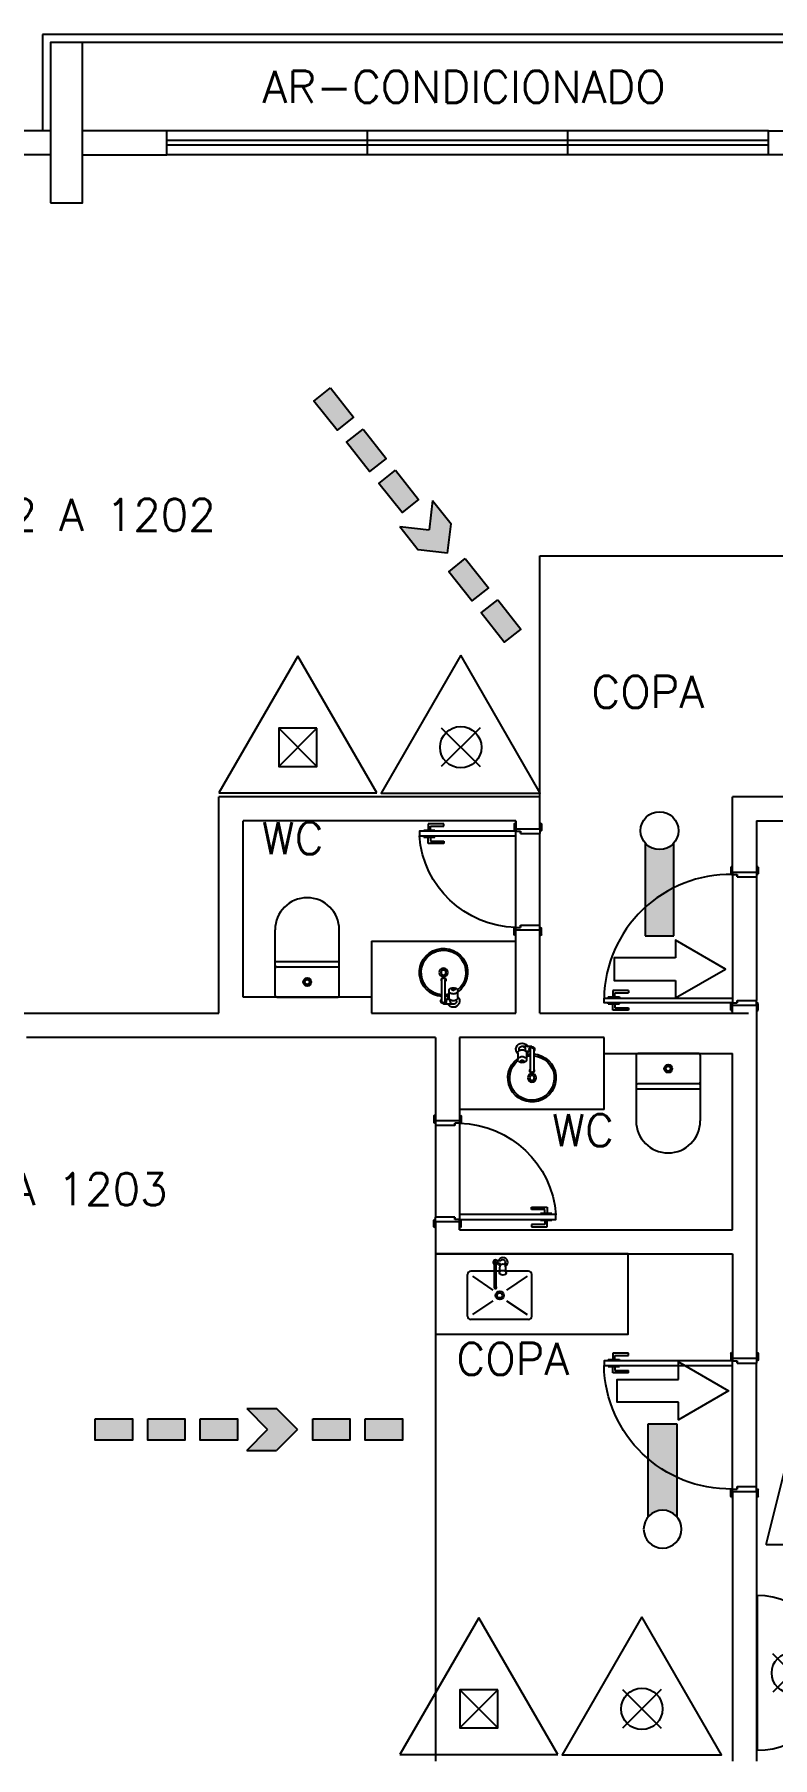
# Model space of a CAD drawing. Extents: x 544 to 914, y -40 to 56.
# Drawn here: x 690.42 to 695.02, y 1.29 to 12.03 of the extents above; entities that cross this region are included whole.
import ezdxf

# ---------------------------------------------------------------- set-up
doc = ezdxf.new("R2010")
doc.units = 0
doc.header["$LTSCALE"] = 0.5
doc.header["$MEASUREMENT"] = 0
for name, color, linetype in [('A-01', 1, 'CONTINUOUS'), ('A-02', 2, 'CONTINUOUS'), ('A-03', 3, 'CONTINUOUS'), ('A-05', 5, 'CONTINUOUS'), ('A-07', 7, 'CONTINUOUS'), ('ARQ_BLK_ESQUADR', 1, 'CONTINUOUS'), ('BOMBEIRO', 220, 'CONTINUOUS'), ('COTASMKT', 170, 'CONTINUOUS'), ('COZINHA', 2, 'CONTINUOUS'), ('Especificações', 2, 'CONTINUOUS'), ('JANELA', 1, 'CONTINUOUS'), ('PORTA', 2, 'CONTINUOUS'), ('SAN', 2, 'CONTINUOUS'), ('SPK', 14, 'CONTINUOUS'), ('Título', 3, 'CONTINUOUS')]:
    doc.layers.add(name, color=color, linetype=linetype)
doc.styles.add('T20', font='simplex.shx', dxfattribs={"height": 0.1})

# ---------------------------------------------------------------- blocks, each defined once
blk = doc.blocks.new('p-vas1')
at = {"layer": 'SAN'}
for p, q in [((0.19, 0), (-0.19, 0)), ((-0.2, -0.01), (-0.2, -0.42)), ((0.2, -0.01), (0.2, -0.42)), ((0.19, -0.19), (-0.19, -0.19)), ((0.2, -0.223), (-0.2, -0.223))]:
    blk.add_line(p, q, dxfattribs=at)
for radius in [0.025, 0.015]:
    blk.add_circle((0, -0.095), radius, dxfattribs=at)
for centre, radius, start, end in [((-0.19, -0.01), 0.01, 90, 180), ((0.19, -0.01), 0.01, 0, 90), ((-0.19, -0.18), 0.01, 180, 270), ((0.19, -0.18), 0.01, 270, 0), ((0, -0.42), 0.2, 180, 0)]:
    blk.add_arc(centre, radius, start, end, dxfattribs=at)
blk = doc.blocks.new('12110331')
at = {"layer": 'PORTA', "color": 1}
for p, q in [((-0.031, 0.546), (0.008, 0.546)), ((-0.031, 0.448), (-0.031, 0.546)), ((0.008, 0.574), (0.015, 0.574)), ((0.008, 0.574), (0.008, 0.504)), ((0.052, 0.574), (0.045, 0.574)), ((0.052, 0.574), (0.052, 0.504)), ((0.091, 0.546), (0.052, 0.546)), ((0.091, 0.448), (0.091, 0.546)), ((-0.017, 0.448), (-0.031, 0.448)), ((-0.017, 0.532), (-0.017, 0.462)), ((0.008, 0.532), (-0.017, 0.532)), ((-0.017, 0.462), (-0.017, 0.448)), ((-0.017, 0.462), (-0.017, 0.462)), ((0.008, 0.504), (0.015, 0.504)), ((0.052, 0.504), (0.045, 0.504)), ((0.052, 0.532), (0.077, 0.532)), ((0.077, 0.532), (0.077, 0.462)), ((0.077, 0.462), (0.077, 0.462)), ((0.077, 0.462), (0.077, 0.448)), ((0.077, 0.448), (0.091, 0.448)), ((0.615, 0), (0.015, 0)), ((0.6, -0.15), (0.03, -0.15))]:
    blk.add_line(p, q, dxfattribs=at)
at = {"layer": 'PORTA'}
for p, q in [((-0.035, 0.005), (-0.035, 0)), ((-0.03, 0.01), (0.01, 0.01)), ((0, 0), (0.015, 0)), ((0.015, 0), (0.015, -0.03)), ((0.615, 0.005), (0.615, 0)), ((0.63, 0), (0.615, 0)), ((0.615, 0), (0.615, -0.03)), ((0.66, 0.01), (0.62, 0.01)), ((0.665, 0.005), (0.665, 0)), ((0.03, -0.03), (0.015, -0.03)), ((0.015, -0.03), (0.03, -0.03)), ((0.03, -0.03), (0.03, -0.15)), ((0.615, -0.03), (0.6, -0.03)), ((0.6, -0.03), (0.615, -0.03)), ((0.6, -0.03), (0.6, -0.15)), ((-0.035, -0.15), (-0.035, -0.15)), ((-0.035, -0.15), (-0.035, -0.155)), ((-0.03, -0.16), (0.01, -0.16)), ((0, -0.15), (0.03, -0.15)), ((0.015, -0.15), (0.015, -0.155)), ((0.63, -0.15), (0.6, -0.15)), ((0.615, -0.15), (0.615, -0.155)), ((0.66, -0.16), (0.62, -0.16)), ((0.665, -0.15), (0.665, -0.155)), ((0.665, -0.15), (0.665, -0.15))]:
    blk.add_line(p, q, dxfattribs=at)
at = {"layer": 'PORTA', "color": 3}
blk.add_lwpolyline([(0.015, 0), (0.015, 0.6), (0.045, 0.6), (0.045, 0)], close=True, dxfattribs=at)
at = {"layer": 'PORTA', "color": 1}
blk.add_arc((-0.002, -0.015), 0.617, 1.4084, 85.654, dxfattribs=at)
at = {"layer": 'PORTA'}
for centre, start, end in [((-0.03, 0.005), 90, 180), ((0.01, 0.005), 0, 90), ((0.62, 0.005), 90, 180), ((0.66, 0.005), 0, 90), ((-0.03, -0.155), 180, 270), ((0.01, -0.155), 270, 0), ((0.62, -0.155), 180, 270), ((0.66, -0.155), 270, 0)]:
    blk.add_arc(centre, 0.005, start, end, dxfattribs=at)
blk = doc.blocks.new('Lvt-met')
at = {"layer": 'SAN'}
for p, q in [((0.19, 0.177), (0.19, 0.044)), ((0.201, 0.194), (0.25, 0.194)), ((0.212, 0.177), (0.212, 0.044)), ((0.212, 0.164), (0.238, 0.164)), ((0.235, 0.155), (0.235, 0.113)), ((0.243, 0.177), (0.243, 0.169)), ((0.282, 0.177), (0.282, 0.169)), ((0.29, 0.155), (0.29, 0.113))]:
    blk.add_line(p, q, dxfattribs=at)
for radius in [0.0267, 0.0156]:
    blk.add_circle((0.201, -0.001), radius, dxfattribs=at)
for centre, radius, start, end in [((0.262, 0.177), 0.0389, 315.5847, 154.6231), ((0.201, -0.001), 0.15, 94.248, 53.6588), ((0.201, -0.001), 0.139, 94.5886, 50.9927), ((0.201, 0.177), 0.0167, 311.8103, 228.1897), ((0.201, 0.177), 0.0111, 0.0002, 180.0002), ((0.201, -0.001), 0.15, 77.1604, 85.752), ((0.201, -0.001), 0.139, 76.1135, 85.4114), ((0.262, 0.177), 0.0389, 198.8711, 224.4153), ((0.249, 0.155), 0.0141, 149.6388, 180), ((0.249, 0.113), 0.0141, 149.6388, 180), ((0.249, 0.113), 0.0141, 180, 210.3612), ((0.255, 0.151), 0.0217, 125.2644, 149.6388), ((0.255, 0.11), 0.0217, 125.2644, 149.6388), ((0.262, 0.177), 0.0194, 121.0027, 180), ((0.26, 0.145), 0.0292, 106.3249, 125.2644), ((0.26, 0.103), 0.0292, 106.3249, 125.2644), ((0.25, 0.205), 0.0111, 270, 294.62), ((0.262, 0.136), 0.0391, 90, 106.3249), ((0.262, 0.094), 0.0391, 90, 106.3249), ((0.262, 0.177), 0.0194, 360, 114.62), ((0.26, 0.104), 0.00652, 125.2644, 149.6388), ((0.262, 0.102), 0.00875, 106.3249, 125.2644), ((0.262, 0.099), 0.0117, 90, 106.3249), ((0.262, 0.136), 0.0391, 73.6751, 90), ((0.262, 0.094), 0.0391, 73.6751, 90), ((0.262, 0.099), 0.0117, 73.6751, 90), ((0.263, 0.102), 0.00875, 54.7356, 73.6751), ((0.265, 0.104), 0.00652, 30.3612, 54.7356), ((0.265, 0.145), 0.0292, 54.7356, 73.6751), ((0.265, 0.103), 0.0292, 54.7356, 73.6751), ((0.27, 0.151), 0.0217, 30.3612, 54.7356), ((0.27, 0.11), 0.0217, 30.3612, 54.7356), ((0.276, 0.155), 0.0141, 360, 30.3612), ((0.276, 0.113), 0.0141, 0, 30.3612), ((0.276, 0.113), 0.0141, 329.6388, 0), ((0.201, 0.044), 0.0139, 143.1301, 36.8699), ((0.201, 0.044), 0.0111, 180.0001, 0.0001), ((0.255, 0.117), 0.0217, 210.3612, 234.7356), ((0.26, 0.123), 0.0292, 234.7356, 253.6751), ((0.262, 0.133), 0.0391, 253.6751, 270), ((0.258, 0.105), 0.00423, 149.6388, 180), ((0.258, 0.105), 0.00423, 180, 210.3612), ((0.26, 0.106), 0.00652, 210.3612, 234.7356), ((0.262, 0.108), 0.00875, 234.7356, 253.6751), ((0.262, 0.111), 0.0117, 253.6751, 270), ((0.262, 0.111), 0.0117, 270, 286.3249), ((0.262, 0.133), 0.0391, 270, 286.3249), ((0.263, 0.108), 0.00875, 286.3249, 305.2644), ((0.265, 0.106), 0.00652, 305.2644, 329.6388), ((0.267, 0.105), 0.00423, 0, 30.3612), ((0.267, 0.105), 0.00423, 329.6388, 360), ((0.265, 0.123), 0.0292, 286.3249, 305.2644), ((0.27, 0.117), 0.0217, 305.2644, 329.6388)]:
    blk.add_arc(centre, radius, start, end, dxfattribs=at)
blk = doc.blocks.new('12110333')
at = {"layer": 'PORTA', "color": 1}
for p, q in [((0.008, 0.774), (0.015, 0.774)), ((0.008, 0.774), (0.008, 0.704)), ((0.052, 0.774), (0.045, 0.774)), ((0.052, 0.774), (0.052, 0.704)), ((-0.031, 0.746), (0.008, 0.746)), ((-0.031, 0.648), (-0.031, 0.746)), ((-0.017, 0.648), (-0.031, 0.648)), ((-0.017, 0.732), (-0.017, 0.662)), ((0.008, 0.732), (-0.017, 0.732)), ((-0.017, 0.662), (-0.017, 0.648)), ((-0.017, 0.662), (-0.017, 0.662)), ((0.008, 0.704), (0.015, 0.704)), ((0.052, 0.704), (0.045, 0.704)), ((0.091, 0.746), (0.052, 0.746)), ((0.052, 0.732), (0.077, 0.732)), ((0.077, 0.732), (0.077, 0.662)), ((0.077, 0.662), (0.077, 0.662)), ((0.077, 0.662), (0.077, 0.648)), ((0.091, 0.648), (0.077, 0.648)), ((0.091, 0.648), (0.091, 0.746)), ((0.815, 0), (0.015, 0)), ((0.8, -0.15), (0.03, -0.15))]:
    blk.add_line(p, q, dxfattribs=at)
at = {"layer": 'PORTA'}
for p, q in [((-0.035, 0.005), (-0.035, 0)), ((-0.03, 0.01), (0.01, 0.01)), ((0, 0), (0.015, 0)), ((0.015, 0), (0.015, -0.03)), ((0.815, 0.005), (0.815, 0)), ((0.83, 0), (0.815, 0)), ((0.815, 0), (0.815, -0.03)), ((0.86, 0.01), (0.82, 0.01)), ((0.865, 0.005), (0.865, 0)), ((0.03, -0.03), (0.015, -0.03)), ((0.015, -0.03), (0.03, -0.03)), ((0.03, -0.03), (0.03, -0.15)), ((0.815, -0.03), (0.8, -0.03)), ((0.8, -0.03), (0.815, -0.03)), ((0.8, -0.03), (0.8, -0.15)), ((-0.035, -0.15), (-0.035, -0.15)), ((-0.035, -0.15), (-0.035, -0.155)), ((-0.03, -0.16), (0.01, -0.16)), ((0, -0.15), (0.03, -0.15)), ((0.015, -0.15), (0.015, -0.155)), ((0.83, -0.15), (0.8, -0.15)), ((0.815, -0.15), (0.815, -0.155)), ((0.86, -0.16), (0.82, -0.16)), ((0.865, -0.15), (0.865, -0.155)), ((0.865, -0.15), (0.865, -0.15))]:
    blk.add_line(p, q, dxfattribs=at)
at = {"layer": 'PORTA', "color": 3}
blk.add_lwpolyline([(0.015, 0), (0.015, 0.8), (0.045, 0.8), (0.045, 0)], close=True, dxfattribs=at)
at = {"layer": 'PORTA', "color": 1}
blk.add_arc((0.03, 0.015), 0.785, 358.9053, 88.9053, dxfattribs=at)
at = {"layer": 'PORTA'}
for centre, start, end in [((-0.03, 0.005), 90, 180), ((0.01, 0.005), 0, 90), ((0.82, 0.005), 90, 180), ((0.86, 0.005), 0, 90), ((-0.03, -0.155), 180, 270), ((0.01, -0.155), 270, 0), ((0.82, -0.155), 180, 270), ((0.86, -0.155), 270, 0)]:
    blk.add_arc(centre, 0.005, start, end, dxfattribs=at)
blk = doc.blocks.new('12130211')
at = {"layer": 'COZINHA'}
for p, q in [((0.1, 0.18), (0.1, 0.04)), ((0.2, 0.2), (0.12, 0.2)), ((0.13, 0.17), (0.217, 0.043)), ((0.38, 0.2), (0.2, 0.2)), ((0.283, 0.043), (0.37, 0.17)), ((0.4, 0.18), (0.4, -0.18)), ((0.028, 0.02), (0.028, 0.02)), ((0.035, 0.006), (0.035, -0.015)), ((0.051, 0.034), (0.058, 0.034)), ((0.109, 0.041), (0.062, 0.037)), ((0.109, -0.002), (0.062, 0.003)), ((0.189, -0.022), (0.044, -0.022)), ((0.189, -0.032), (0.044, -0.032)), ((0.052, -0.003), (0.052, -0.015)), ((0.1, -0.001), (0.1, -0.023)), ((0.1, -0.031), (0.1, -0.18)), ((0.13, -0.17), (0.217, -0.043)), ((0.2, -0.022), (0.189, -0.022)), ((0.2, -0.032), (0.189, -0.032)), ((0.283, -0.043), (0.37, -0.17)), ((0.2, -0.2), (0.12, -0.2)), ((0.38, -0.2), (0.2, -0.2))]:
    blk.add_line(p, q, dxfattribs=at)
blk.add_lwpolyline([(0.062, 0.003), (0.06, 0.004), (0.057, 0.008), (0.055, 0.013), (0.054, 0.02), (0.055, 0.027), (0.057, 0.032), (0.06, 0.036), (0.062, 0.037)], dxfattribs=at)
blk.add_lwpolyline([(0.109, 0.041), (0.115, 0.039), (0.12, 0.035), (0.123, 0.028), (0.124, 0.02), (0.123, 0.011), (0.12, 0.005), (0.115, 0), (0.109, -0.002), (0.104, 0), (0.099, 0.005), (0.096, 0.011), (0.095, 0.02), (0.096, 0.028), (0.099, 0.035), (0.104, 0.039)], close=True, dxfattribs=at)
for radius in [0.0266, 0.0163]:
    blk.add_circle((0.25, 0), radius, dxfattribs=at)
for centre, radius, start, end in [((0.12, 0.18), 0.02, 90, 180), ((0.38, 0.18), 0.02, 360, 90), ((0.044, 0.02), 0.0297, 36.1705, 252.2568), ((0.044, 0.02), 0.0161, 62.7367, 235.7375), ((0.06, -0.003), 0.0085, 102.8285, 180), ((0.044, 0.02), 0.0297, 285.5373, 323.9987), ((0.044, -0.027), 0.0148, 20.161, 339.839), ((0.044, -0.027), 0.0051, 90.0037, 269.9963), ((0.2, -0.027), 0.00753, 222.6559, 137.3441), ((0.2, -0.027), 0.0051, 269.9935, 90.0065), ((0.12, -0.18), 0.02, 180, 270), ((0.38, -0.18), 0.02, 270, 360)]:
    blk.add_arc(centre, radius, start, end, dxfattribs=at)
blk = doc.blocks.new('HID')
at = {"layer": 'BOMBEIRO'}
for p, q in [((0, 0.128), (0.24, 0.522)), ((0.24, 0.522), (0.107, 0.43)), ((0.24, 0.522), (0.22, 0.362)), ((0.12, 0.12), (-0.12, -0.12)), ((-0.12, 0.12), (0.12, -0.12)), ((-0.482, -0.218), (0.482, -0.218))]:
    blk.add_line(p, q, dxfattribs=at)
blk.add_circle((0, 0), 0.128, dxfattribs=at)
blk.add_arc((0, -0.218), 0.482, 0, 180, dxfattribs=at)
blk = doc.blocks.new('AVISADOR1')
at = {"layer": 'BOMBEIRO'}
blk.add_hatch(color=256, dxfattribs=at).paths.add_polyline_path([(0.001309, 0.000757, -0.460419), (0.000574, 0.000757), (0.000574, -0.001613), (0.001309, -0.001613)])
for p, q in [((-0.004854, -0.003131), (-0.003288, 0.003131)), ((0.001722, 0.003131), (-0.003288, 0.003131)), ((0.001722, 0.003131), (0.003288, -0.003131)), ((0.000574, 0.000757), (0.000574, -0.001613)), ((0.001309, -0.001613), (0.001309, 0.000757)), ((0.000574, -0.001613), (0.001309, -0.001613)), ((-0.004854, -0.003131), (0.003288, -0.003131))]:
    blk.add_line(p, q, dxfattribs=at)
for points in [[(-0.003067, 0.000755), (-0.003067, -0.000755), (-0.001557, -0.000755), (-0.001557, 0.000755)], [(-0.001557, 0), (-0.000259, -0.00075), (-0.000259, 0.00075)]]:
    blk.add_lwpolyline(points, close=True, dxfattribs=at)
blk.add_circle((0.000941, 0.001072), 0.000484, dxfattribs=at)
blk = doc.blocks.new('DIRECAO')
at = {"layer": 'BOMBEIRO'}
h = blk.add_hatch(color=256, dxfattribs=at)
h.paths.add_polyline_path([(-0.007087, 0.000528), (-0.007087, -0.000528), (-0.005232, -0.000528), (-0.005232, 0.000528)])
h.paths.add_polyline_path([(-0.002616, -0.000528), (-0.002616, 0.000528), (-0.004471, 0.000528), (-0.004471, -0.000528)])
h.paths.add_polyline_path([(0, -0.000528), (0, 0.000528), (-0.001856, 0.000528), (-0.001856, -0.000528)])
h.paths.add_polyline_path([(0.001507, 0), (0.000467, -0.001041), (0.001954, -0.001041), (0.002995, 0), (0.001954, 0.001041), (0.000467, 0.001041)])
h.paths.add_polyline_path([(0.00561, 0.000528), (0.003755, 0.000528), (0.003755, -0.000528), (0.00561, -0.000528)])
h.paths.add_polyline_path([(0.008226, 0.000528), (0.00637, 0.000528), (0.00637, -0.000528), (0.008226, -0.000528)])
for p, q in [((0.000467, 0.001041), (0.001954, 0.001041)), ((0.000467, 0.001041), (0.001507, 0)), ((0.002995, 0), (0.001954, 0.001041)), ((0.000467, -0.001041), (0.001507, 0)), ((0.002995, 0), (0.001954, -0.001041)), ((0.000467, -0.001041), (0.001954, -0.001041))]:
    blk.add_line(p, q, dxfattribs=at)
for points in [[(-0.007087, -0.000528), (-0.005232, -0.000528), (-0.005232, 0.000528), (-0.007087, 0.000528)], [(-0.004471, -0.000528), (-0.002616, -0.000528), (-0.002616, 0.000528), (-0.004471, 0.000528)], [(-0.001856, -0.000528), (0, -0.000528), (0, 0.000528), (-0.001856, 0.000528)], [(0.003755, -0.000528), (0.00561, -0.000528), (0.00561, 0.000528), (0.003755, 0.000528)], [(0.00637, -0.000528), (0.008226, -0.000528), (0.008226, 0.000528), (0.00637, 0.000528)]]:
    blk.add_lwpolyline(points, close=True, dxfattribs=at)
blk = doc.blocks.new('BALIZAMENTO')
at = {"layer": 'BOMBEIRO'}
blk.add_hatch(color=256, dxfattribs=at).paths.add_polyline_path([(0.000718, -0.000614, -0.219153), (0, -0.000945, -0.219153), (-0.000718, -0.000614), (-0.000718, -0.005244), (0.000718, -0.005244)])
for p, q in [((-0.000718, -0.000614), (-0.000718, -0.005244)), ((0.000718, -0.005244), (0.000718, -0.000614)), ((-0.000718, -0.005244), (0.000718, -0.005244))]:
    blk.add_line(p, q, dxfattribs=at)
for points in [[(0.000798, -0.007463), (0.000798, -0.008338), (0.003292, -0.006898), (0.000798, -0.005458), (0.000798, -0.006334)], [(0.000798, -0.006334), (-0.002261, -0.006334), (-0.002261, -0.007463), (0.000798, -0.007463)]]:
    blk.add_lwpolyline(points, dxfattribs=at)
blk.add_circle((0, 0), 0.000945, dxfattribs=at)
blk = doc.blocks.new('PO')
at = {"layer": 'SPK', "color": 220}
for p, q in [((0.048, 0.579), (-0.445, -0.274)), ((0.541, -0.274), (0.048, 0.579)), ((-0.071, 0.129), (0.166, -0.108)), ((0.166, 0.129), (-0.071, -0.108)), ((-0.445, -0.274), (0.541, -0.274))]:
    blk.add_line(p, q, dxfattribs=at)
blk.add_lwpolyline([(0.166, 0.129), (-0.071, 0.129), (-0.071, -0.108), (0.166, -0.108)], close=True, dxfattribs=at)
blk = doc.blocks.new('AGUA')
at = {"layer": 'BOMBEIRO'}
for p, q in [((0.137, 0.1), (-0.105, -0.141)), ((-0.105, 0.1), (0.137, -0.141))]:
    blk.add_line(p, q, dxfattribs=at)
blk.add_lwpolyline([(0.016, 0.552), (-0.48, -0.307), (0.512, -0.307)], close=True, dxfattribs=at)
blk.add_circle((0.016, -0.021), 0.129, dxfattribs=at)

msp = doc.modelspace()

# ---------------------------------------------------------------- linework, layer by layer
at = {"layer": 'A-01'}
for p, q in [((693.568, 7.278), (693.568, 8.778)), ((693.568, 8.778), (695.543, 8.778)), ((692.918, 4.428), (692.918, 1.268))]:
    msp.add_line(p, q, dxfattribs=at)
at = {"layer": 'A-02'}
for p, q in [((702.158, 12.028), (690.468, 12.028)), ((690.468, 12.028), (690.468, 11.428)), ((702.178, 11.978), (690.518, 11.978)), ((690.518, 11.978), (690.518, 11.428))]:
    msp.add_line(p, q, dxfattribs=at)
at = {"layer": 'A-03'}
for p, q in [((692.493, 11.278), (692.493, 11.428)), ((693.743, 11.278), (693.743, 11.428))]:
    msp.add_line(p, q, dxfattribs=at)
at = {"layer": 'A-05'}
for p, q in [((690.518, 11.428), (687.668, 11.428)), ((691.243, 11.428), (690.718, 11.428)), ((691.243, 11.278), (691.243, 11.428)), ((694.993, 11.278), (694.993, 11.428)), ((694.993, 11.428), (695.518, 11.428)), ((690.518, 11.278), (687.818, 11.278)), ((690.718, 11.278), (691.243, 11.278)), ((695.518, 11.278), (694.993, 11.278)), ((693.568, 7.278), (691.568, 7.278)), ((691.568, 5.928), (691.568, 7.278)), ((693.568, 7.078), (693.568, 7.278)), ((694.768, 6.808), (694.768, 7.278)), ((695.543, 7.278), (694.768, 7.278)), ((693.418, 7.128), (691.718, 7.128)), ((691.718, 6.028), (691.718, 7.128)), ((693.418, 7.078), (693.418, 7.128)), ((693.418, 7.128), (693.418, 7.078)), ((694.918, 7.128), (694.918, 6.808)), ((694.918, 7.128), (696.118, 7.128)), ((693.418, 7.078), (693.568, 7.078)), ((694.768, 6.808), (694.918, 6.808)), ((693.418, 5.928), (693.418, 6.448)), ((693.418, 6.448), (693.568, 6.448)), ((693.568, 5.928), (693.568, 6.448)), ((692.518, 6.028), (691.718, 6.028)), ((692.518, 6.028), (692.518, 5.928)), ((687.758, 5.928), (691.568, 5.928)), ((692.518, 5.928), (693.418, 5.928)), ((692.518, 5.928), (693.418, 5.928)), ((693.568, 5.928), (694.868, 5.928)), ((694.768, 5.928), (694.768, 5.978)), ((694.768, 5.978), (694.918, 5.978)), ((694.918, 5.978), (694.918, 3.778)), ((692.918, 5.778), (690.368, 5.778)), ((692.918, 5.778), (692.918, 5.258)), ((693.968, 5.778), (693.068, 5.778)), ((693.968, 5.778), (693.068, 5.778)), ((693.068, 5.778), (693.068, 5.258)), ((693.968, 5.678), (693.968, 5.778)), ((693.968, 5.678), (694.768, 5.678)), ((694.768, 4.578), (694.768, 5.678)), ((693.068, 5.258), (692.918, 5.258)), ((692.918, 4.628), (692.918, 4.428)), ((693.068, 4.628), (692.918, 4.628)), ((693.068, 4.628), (693.068, 4.578)), ((693.068, 4.578), (693.068, 4.628)), ((693.068, 4.578), (694.768, 4.578)), ((692.918, 4.428), (694.768, 4.428)), ((694.768, 4.428), (694.768, 3.778)), ((694.768, 3.778), (694.918, 3.778)), ((694.768, 2.948), (694.768, 1.268)), ((694.768, 2.948), (694.918, 2.948)), ((694.918, 2.948), (694.918, 1.268))]:
    msp.add_line(p, q, dxfattribs=at)
at = {"layer": 'A-07'}
msp.add_lwpolyline([(690.518, 10.978), (690.718, 10.978), (690.718, 11.978), (690.518, 11.978)], close=True, dxfattribs=at)
at = {"layer": 'COZINHA'}
msp.add_lwpolyline([(692.918, 3.928), (694.118, 3.928), (694.118, 4.428), (692.918, 4.428)], close=True, dxfattribs=at)
at = {"layer": 'JANELA'}
for p, q in [((694.993, 11.428), (691.243, 11.428)), ((694.993, 11.278), (691.243, 11.278))]:
    msp.add_line(p, q, dxfattribs=at)
at = {"layer": 'JANELA', "color": 3}
for p, q in [((694.993, 11.368), (691.243, 11.368)), ((694.993, 11.338), (691.243, 11.338))]:
    msp.add_line(p, q, dxfattribs=at)
at = {"layer": 'SAN'}
for p, q in [((692.518, 6.378), (693.418, 6.378)), ((692.518, 6.378), (692.518, 6.028)), ((693.968, 5.328), (693.968, 5.678)), ((693.968, 5.328), (693.068, 5.328))]:
    msp.add_line(p, q, dxfattribs=at)

# ---------------------------------------------------------------- block references
at = {"layer": 'ARQ_BLK_ESQUADR', "xscale": -1}
for name, p, rotation in [('12110331', (693.418, 7.078), 90), ('12110331', (693.068, 4.628), 270), ('12110333', (694.768, 3.778), 90)]:
    msp.add_blockref(name, p, dxfattribs=dict(at, rotation=rotation))
at = {"layer": 'ARQ_BLK_ESQUADR', "rotation": 90}
msp.add_blockref('12110333', (694.768, 5.978), dxfattribs=at)
at = {"layer": 'BOMBEIRO', "xscale": -125, "yscale": 125, "zscale": 125}
for name, p, rotation in [('DIRECAO', (692.761, 9.089), 128.2883356366718), ('BALIZAMENTO', (694.333, 2.713), 180), ('DIRECAO', (691.683, 3.334), 180)]:
    msp.add_blockref(name, p, dxfattribs=dict(at, rotation=rotation))
at = {"layer": 'BOMBEIRO', "xscale": 125, "yscale": 125, "zscale": 125}
for name, p in [('BALIZAMENTO', (694.314, 7.066)), ('AVISADOR1', (695.585, 3.008))]:
    msp.add_blockref(name, p, dxfattribs=at)
at = {"layer": 'COTASMKT'}
for name, p in [('PO', (692.012, 7.575)), ('AGUA', (693.059, 7.607)), ('PO', (693.14, 1.582)), ('AGUA', (694.188, 1.614))]:
    msp.add_blockref(name, p, dxfattribs=at)
at = {"layer": 'COTASMKT', "rotation": 270}
msp.add_blockref('HID', (695.141, 1.817), dxfattribs=at)
at = {"layer": 'COZINHA', "rotation": 270}
msp.add_blockref('12130211', (693.318, 4.42), dxfattribs=at)
at = {"layer": 'SAN', "rotation": 180}
msp.add_blockref('p-vas1', (692.118, 6.028), dxfattribs=at)
at = {"layer": 'SAN', "xscale": -1, "rotation": 180}
msp.add_blockref('Lvt-met', (692.767, 6.181), dxfattribs=at)
at = {"layer": 'SAN', "xscale": -1}
msp.add_blockref('Lvt-met', (693.72, 5.526), dxfattribs=at)
at = {"layer": 'SAN'}
msp.add_blockref('p-vas1', (694.368, 5.678), dxfattribs=at)

# ---------------------------------------------------------------- texts
at = {"layer": 'Especificações', "style": 'T20'}
msp.add_text('AR-CONDICIONADO', height=0.2, dxfattribs=at).set_placement((691.84, 11.602))
at = {"layer": 'Título', "style": 'T20'}
for s, p in [('SALA 402 A 1202', (689.157, 8.934)), ('COPA', (693.889, 7.831)), ('WC', (691.834, 6.919)), ('WC', (693.644, 5.099)), ('SALA 403 A 1203', (688.857, 4.732)), ('COPA', (693.048, 3.674))]:
    msp.add_text(s, height=0.2, dxfattribs=at).set_placement(p)

doc.saveas('drawing.dxf')
